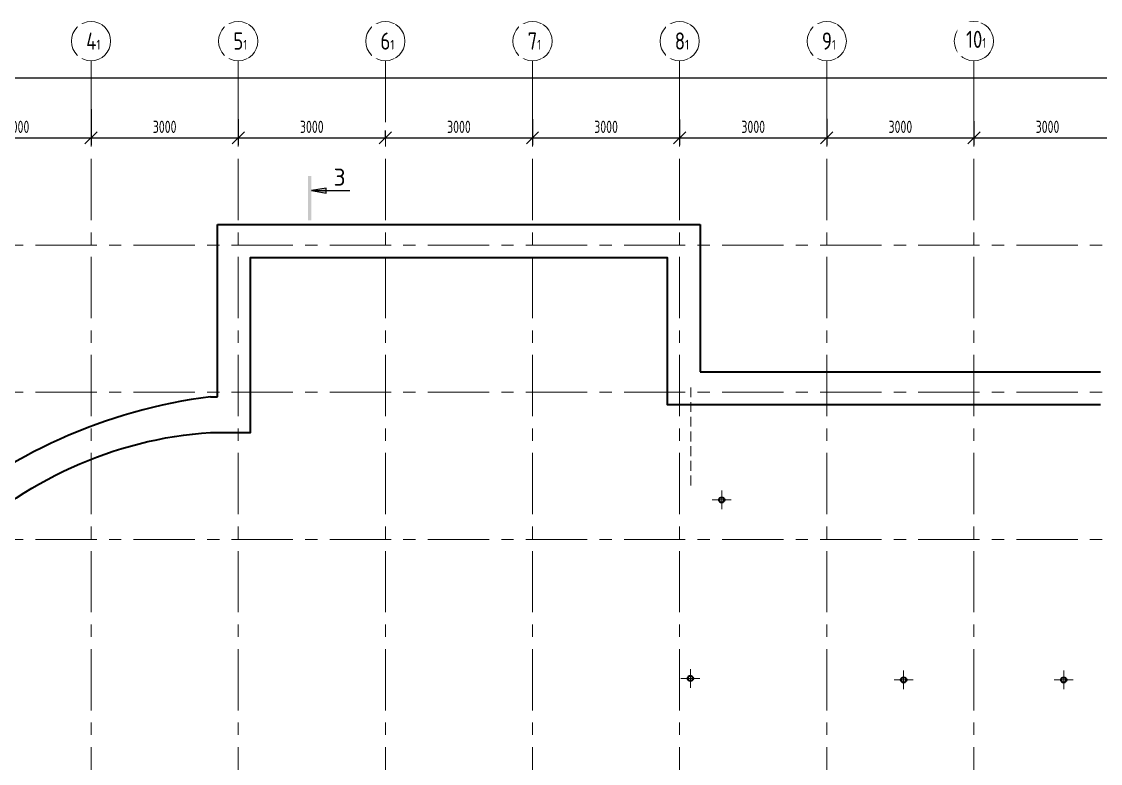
# Model space of a CAD drawing. Header units: millimetres. Extents: x -360149 to 682031, y -35655 to 209517.
# Drawn here: x 196164 to 218160, y 120031 to 135163 of the extents above; entities that cross this region are included whole.
import ezdxf
from ezdxf import colors
from ezdxf.entities.mleader import LeaderData, LeaderLine
from ezdxf.math import Vec2, Vec3

# ---------------------------------------------------------------- set-up
doc = ezdxf.new("R2010")
doc.units = ezdxf.units.MM
doc.header["$MEASUREMENT"] = 0
doc.header["$PDMODE"] = 3
doc.header["$PDSIZE"] = -4
doc.linetypes.add('CENTER', pattern=[2, 1.25, -0.25, 0.25, -0.25])
doc.linetypes.add('HIDDEN', pattern=[6, 4, -2])
doc.layers.get('0').update_dxf_attribs({"color": 250, "lineweight": 9})
doc.layers.get('Defpoints').update_dxf_attribs({"color": 6})
for name, color, linetype, lineweight in [('_ВК-К1', 14, 'Continuous', 40), ('АР_Навесной фасад', 147, 'Continuous', 5), ('АР_Оси', 195, 'Continuous', 9), ('АР_Оси размеры', 164, 'Continuous', 9), ('АР_Отметки', 250, 'Continuous', 15), ('АР_Разрезы', 175, 'Continuous', 9), ('перекр 0.3', 181, 'Continuous', 30), ('Подвал', 250, 'Continuous', 30)]:
    doc.layers.add(name, color=color, linetype=linetype, lineweight=lineweight)
doc.layers.add('Тонкая', color=7, linetype='Continuous')
doc.styles.add('ISOCPEUR', font='isocpeur.ttf', dxfattribs={"width": 0.7})
doc.styles.add('METRO-STYLE', font='isocpeur.ttf', dxfattribs={"width": 0.9, "oblique": 15})
doc.styles.add('ГОСТ 2.304', font='isocpeur.ttf', dxfattribs={"width": 0.7})
doc.dimstyles.new('СПДС', dxfattribs={"dimscale": 100, "dimtxt": 2.5, "dimasz": 2.5, "dimexe": 1.5, "dimexo": 0, "dimgap": 1, "dimtad": 1, "dimdec": 0, "dimrnd": 1, "dimtxsty": 'ГОСТ 2.304', "dimblk": 'OBLIQUE', "dimcen": 2.5, "dimdle": 1.5, "dimadec": 0, "dimazin": 2, "dimtfac": 0.75, "dimtdec": 0, "dimtmove": 1, "dimatfit": 3, "dimfxl": 1, "dimtolj": 1, "dimarcsym": 1})

# ---------------------------------------------------------------- blocks, each defined once
blk = doc.blocks.new('_Oblique')
at = {"color": 0, "linetype": 'ByBlock', "lineweight": -2}
blk.add_line((-0.5, -0.5), (0.5, 0.5), dxfattribs=at)
blk = doc.blocks.new('*D451')
at = {"layer": 'Defpoints', "color": 0, "lineweight": 30, "ltscale": 100, "transparency": 16777216}
for p in [(194581, 133761), (197581, 133379), (197581, 132791)]:
    blk.add_point(p, dxfattribs=at)
at = {"layer": 'АР_Оси размеры', "color": 0, "lineweight": -2, "ltscale": 100, "transparency": 16777216}
for p, q in [((194581, 133761), (194581, 132641)), ((197581, 133379), (197581, 132641)), ((194431, 132791), (197731, 132791))]:
    blk.add_line(p, q, dxfattribs=at)
at = {"layer": 'АР_Оси размеры', "color": 0, "lineweight": -2, "ltscale": 100, "transparency": 16777216, "xscale": 250, "yscale": 250, "zscale": 250, "rotation": 180}
blk.add_blockref('_Oblique', (194581, 132791), dxfattribs=at)
at = {"layer": 'АР_Оси размеры', "color": 0, "lineweight": -2, "ltscale": 100, "transparency": 16777216, "xscale": 250, "yscale": 250, "zscale": 250}
blk.add_blockref('_Oblique', (197581, 132791), dxfattribs=at)
at = {"layer": 'АР_Оси размеры', "color": 0, "ltscale": 100, "transparency": 16777216, "insert": (196081, 133016), "char_height": 250, "attachment_point": 5, "style": 'ГОСТ 2.304'}
blk.add_mtext('\\A1;3000', dxfattribs=at)
blk = doc.blocks.new('*D452')
at = {"layer": 'Defpoints', "color": 0, "lineweight": 30, "ltscale": 100, "transparency": 16777216}
for p in [(197581, 133379), (200581, 133173), (200581, 132791)]:
    blk.add_point(p, dxfattribs=at)
at = {"layer": 'АР_Оси размеры', "color": 0, "lineweight": -2, "ltscale": 100, "transparency": 16777216}
for p, q in [((197581, 133379), (197581, 132641)), ((200581, 133173), (200581, 132641)), ((197431, 132791), (200731, 132791))]:
    blk.add_line(p, q, dxfattribs=at)
at = {"layer": 'АР_Оси размеры', "color": 0, "lineweight": -2, "ltscale": 100, "transparency": 16777216, "xscale": 250, "yscale": 250, "zscale": 250, "rotation": 180}
blk.add_blockref('_Oblique', (197581, 132791), dxfattribs=at)
at = {"layer": 'АР_Оси размеры', "color": 0, "lineweight": -2, "ltscale": 100, "transparency": 16777216, "xscale": 250, "yscale": 250, "zscale": 250}
blk.add_blockref('_Oblique', (200581, 132791), dxfattribs=at)
at = {"layer": 'АР_Оси размеры', "color": 0, "ltscale": 100, "transparency": 16777216, "insert": (199081, 133016), "char_height": 250, "attachment_point": 5, "style": 'ГОСТ 2.304'}
blk.add_mtext('\\A1;3000', dxfattribs=at)
blk = doc.blocks.new('*D453')
at = {"layer": 'Defpoints', "color": 0, "lineweight": 30, "ltscale": 100, "transparency": 16777216}
for p in [(200581, 133173), (203581, 132791), (203581, 132791)]:
    blk.add_point(p, dxfattribs=at)
at = {"layer": 'АР_Оси размеры', "color": 0, "lineweight": -2, "ltscale": 100, "transparency": 16777216}
for p, q in [((200581, 133173), (200581, 132641)), ((203581, 132791), (203581, 132941)), ((200431, 132791), (203731, 132791))]:
    blk.add_line(p, q, dxfattribs=at)
at = {"layer": 'АР_Оси размеры', "color": 0, "lineweight": -2, "ltscale": 100, "transparency": 16777216, "xscale": 250, "yscale": 250, "zscale": 250, "rotation": 180}
blk.add_blockref('_Oblique', (200581, 132791), dxfattribs=at)
at = {"layer": 'АР_Оси размеры', "color": 0, "lineweight": -2, "ltscale": 100, "transparency": 16777216, "xscale": 250, "yscale": 250, "zscale": 250}
blk.add_blockref('_Oblique', (203581, 132791), dxfattribs=at)
at = {"layer": 'АР_Оси размеры', "color": 0, "ltscale": 100, "transparency": 16777216, "insert": (202081, 133016), "char_height": 250, "attachment_point": 5, "style": 'ГОСТ 2.304'}
blk.add_mtext('\\A1;3000', dxfattribs=at)
blk = doc.blocks.new('*D454')
at = {"layer": 'Defpoints', "color": 0, "lineweight": 30, "ltscale": 100, "transparency": 16777216}
for p in [(206581, 133173), (203581, 132791), (206581, 132791)]:
    blk.add_point(p, dxfattribs=at)
at = {"layer": 'АР_Оси размеры', "color": 0, "lineweight": -2, "ltscale": 100, "transparency": 16777216}
for p, q in [((206581, 133173), (206581, 132641)), ((203581, 132791), (203581, 132941)), ((203431, 132791), (206731, 132791))]:
    blk.add_line(p, q, dxfattribs=at)
at = {"layer": 'АР_Оси размеры', "color": 0, "lineweight": -2, "ltscale": 100, "transparency": 16777216, "xscale": 250, "yscale": 250, "zscale": 250, "rotation": 180}
blk.add_blockref('_Oblique', (203581, 132791), dxfattribs=at)
at = {"layer": 'АР_Оси размеры', "color": 0, "lineweight": -2, "ltscale": 100, "transparency": 16777216, "xscale": 250, "yscale": 250, "zscale": 250}
blk.add_blockref('_Oblique', (206581, 132791), dxfattribs=at)
at = {"layer": 'АР_Оси размеры', "color": 0, "ltscale": 100, "transparency": 16777216, "insert": (205081, 133016), "char_height": 250, "attachment_point": 5, "style": 'ГОСТ 2.304'}
blk.add_mtext('\\A1;3000', dxfattribs=at)
blk = doc.blocks.new('*D455')
at = {"layer": 'Defpoints', "color": 0, "lineweight": 30, "ltscale": 100, "transparency": 16777216}
for p in [(206581, 133173), (209581, 133167), (209581, 132791)]:
    blk.add_point(p, dxfattribs=at)
at = {"layer": 'АР_Оси размеры', "color": 0, "lineweight": -2, "ltscale": 100, "transparency": 16777216}
for p, q in [((206581, 133173), (206581, 132641)), ((209581, 133167), (209581, 132641)), ((206431, 132791), (209731, 132791))]:
    blk.add_line(p, q, dxfattribs=at)
at = {"layer": 'АР_Оси размеры', "color": 0, "lineweight": -2, "ltscale": 100, "transparency": 16777216, "xscale": 250, "yscale": 250, "zscale": 250, "rotation": 180}
blk.add_blockref('_Oblique', (206581, 132791), dxfattribs=at)
at = {"layer": 'АР_Оси размеры', "color": 0, "lineweight": -2, "ltscale": 100, "transparency": 16777216, "xscale": 250, "yscale": 250, "zscale": 250}
blk.add_blockref('_Oblique', (209581, 132791), dxfattribs=at)
at = {"layer": 'АР_Оси размеры', "color": 0, "ltscale": 100, "transparency": 16777216, "insert": (208081, 133016), "char_height": 250, "attachment_point": 5, "style": 'ГОСТ 2.304'}
blk.add_mtext('\\A1;3000', dxfattribs=at)
blk = doc.blocks.new('*D456')
at = {"layer": 'Defpoints', "color": 0, "lineweight": 30, "ltscale": 100, "transparency": 16777216}
for p in [(209581, 133167), (212581, 133179), (212581, 132791)]:
    blk.add_point(p, dxfattribs=at)
at = {"layer": 'АР_Оси размеры', "color": 0, "lineweight": -2, "ltscale": 100, "transparency": 16777216}
for p, q in [((209581, 133167), (209581, 132641)), ((212581, 133179), (212581, 132641)), ((209431, 132791), (212731, 132791))]:
    blk.add_line(p, q, dxfattribs=at)
at = {"layer": 'АР_Оси размеры', "color": 0, "lineweight": -2, "ltscale": 100, "transparency": 16777216, "xscale": 250, "yscale": 250, "zscale": 250, "rotation": 180}
blk.add_blockref('_Oblique', (209581, 132791), dxfattribs=at)
at = {"layer": 'АР_Оси размеры', "color": 0, "lineweight": -2, "ltscale": 100, "transparency": 16777216, "xscale": 250, "yscale": 250, "zscale": 250}
blk.add_blockref('_Oblique', (212581, 132791), dxfattribs=at)
at = {"layer": 'АР_Оси размеры', "color": 0, "ltscale": 100, "transparency": 16777216, "insert": (211081, 133016), "char_height": 250, "attachment_point": 5, "style": 'ГОСТ 2.304'}
blk.add_mtext('\\A1;3000', dxfattribs=at)
blk = doc.blocks.new('*D457')
at = {"layer": 'Defpoints', "color": 0, "lineweight": 30, "ltscale": 100, "transparency": 16777216}
for p in [(212581, 133179), (215581, 133132), (215581, 132791)]:
    blk.add_point(p, dxfattribs=at)
at = {"layer": 'АР_Оси размеры', "color": 0, "lineweight": -2, "ltscale": 100, "transparency": 16777216}
for p, q in [((212581, 133179), (212581, 132641)), ((215581, 133132), (215581, 132641)), ((212431, 132791), (215731, 132791))]:
    blk.add_line(p, q, dxfattribs=at)
at = {"layer": 'АР_Оси размеры', "color": 0, "lineweight": -2, "ltscale": 100, "transparency": 16777216, "xscale": 250, "yscale": 250, "zscale": 250, "rotation": 180}
blk.add_blockref('_Oblique', (212581, 132791), dxfattribs=at)
at = {"layer": 'АР_Оси размеры', "color": 0, "lineweight": -2, "ltscale": 100, "transparency": 16777216, "xscale": 250, "yscale": 250, "zscale": 250}
blk.add_blockref('_Oblique', (215581, 132791), dxfattribs=at)
at = {"layer": 'АР_Оси размеры', "color": 0, "ltscale": 100, "transparency": 16777216, "insert": (214081, 133016), "char_height": 250, "attachment_point": 5, "style": 'ГОСТ 2.304'}
blk.add_mtext('\\A1;3000', dxfattribs=at)
blk = doc.blocks.new('*D458')
at = {"layer": 'Defpoints', "color": 0, "lineweight": 30, "ltscale": 100, "transparency": 16777216}
for p in [(215581, 133132), (218581, 133132), (218581, 132791)]:
    blk.add_point(p, dxfattribs=at)
at = {"layer": 'АР_Оси размеры', "color": 0, "lineweight": -2, "ltscale": 100, "transparency": 16777216}
for p, q in [((215581, 133132), (215581, 132641)), ((218581, 133132), (218581, 132641)), ((215431, 132791), (218731, 132791))]:
    blk.add_line(p, q, dxfattribs=at)
at = {"layer": 'АР_Оси размеры', "color": 0, "lineweight": -2, "ltscale": 100, "transparency": 16777216, "xscale": 250, "yscale": 250, "zscale": 250, "rotation": 180}
blk.add_blockref('_Oblique', (215581, 132791), dxfattribs=at)
at = {"layer": 'АР_Оси размеры', "color": 0, "lineweight": -2, "ltscale": 100, "transparency": 16777216, "xscale": 250, "yscale": 250, "zscale": 250}
blk.add_blockref('_Oblique', (218581, 132791), dxfattribs=at)
at = {"layer": 'АР_Оси размеры', "color": 0, "ltscale": 100, "transparency": 16777216, "insert": (217081, 133016), "char_height": 250, "attachment_point": 5, "style": 'ГОСТ 2.304'}
blk.add_mtext('\\A1;3000', dxfattribs=at)
blk = doc.blocks.new('*D469')
at = {"layer": 'Defpoints', "color": 0, "lineweight": 30, "ltscale": 100, "transparency": 16777216}
for p in [(188581, 134013), (252091, 134013), (252091, 134013)]:
    blk.add_point(p, dxfattribs=at)
at = {"layer": 'АР_Оси размеры', "color": 0, "lineweight": -2, "ltscale": 100, "transparency": 16777216}
for p, q in [((188431, 134013), (252241, 134013)), ((188581, 134013), (188581, 134163)), ((252091, 134013), (252091, 134163))]:
    blk.add_line(p, q, dxfattribs=at)
at = {"layer": 'АР_Оси размеры', "color": 0, "lineweight": -2, "ltscale": 100, "transparency": 16777216, "xscale": 250, "yscale": 250, "zscale": 250, "rotation": 180}
blk.add_blockref('_Oblique', (188581, 134013), dxfattribs=at)
at = {"layer": 'АР_Оси размеры', "color": 0, "lineweight": -2, "ltscale": 100, "transparency": 16777216, "xscale": 250, "yscale": 250, "zscale": 250}
blk.add_blockref('_Oblique', (252091, 134013), dxfattribs=at)
at = {"layer": 'АР_Оси размеры', "color": 0, "ltscale": 100, "transparency": 16777216, "insert": (220336, 134238), "char_height": 250, "attachment_point": 5, "style": 'ГОСТ 2.304'}
blk.add_mtext('\\A1;63510', dxfattribs=at)
blk = doc.blocks.new('A$C60573c2e')
at = {"layer": 'АР_Разрезы', "ltscale": 100}
h = blk.add_hatch(color=5, dxfattribs=at)
h.dxf.hatch_style = 1
h.paths.add_polyline_path([(13494, 509), (13424, 509), (13424, 1414), (13494, 1414)])
h.paths.add_polyline_path([(13795, 1063), (13494, 1114), (13795, 1114)])
h.paths.add_polyline_path([(13795, 1114), (13494, 1114), (13795, 1164)])
at = {"layer": 'АР_Разрезы', "color": 5, "lineweight": 25, "ltscale": 100}
for p, q in [((13795, 1164), (13494, 1114)), ((13494, 1114), (13795, 1063)), ((13795, 1063), (13795, 1164))]:
    blk.add_line(p, q, dxfattribs=at)
at = {"layer": 'АР_Разрезы', "color": 5, "lineweight": 25, "ltscale": 100, "elevation": 0}
blk.add_lwpolyline([(13494, 1114), (14278, 1114)], dxfattribs=at)
at = {"layer": 'АР_Разрезы', "color": 5, "lineweight": 25, "ltscale": 100, "insert": (13944, 1214), "char_height": 350, "width": 583.33, "attachment_point": 7, "style": 'METRO-STYLE'}
blk.add_mtext('{\\Q0;\\W1;3}', dxfattribs=at)
blk = doc.blocks.new('A$Ca661e725')
at = {"layer": '_ВК-К1', "color": 18, "lineweight": 9, "ltscale": 100, "true_color": 0x000000}
for p, q in [((-147, 0), (147, 0)), ((0, 155), (0, -155))]:
    blk.add_line(p, q, dxfattribs=at)
blk = doc.blocks.new('A$C6552fe61')
at = {"layer": '_ВК-К1', "color": 18, "lineweight": 9, "ltscale": 100, "true_color": 0x000000}
for p, q in [((-195, 0), (195, 0)), ((0, 192), (0, -192))]:
    blk.add_line(p, q, dxfattribs=at)
blk = doc.blocks.new('_DotSmall')
at = {"color": 0, "linetype": 'ByBlock', "const_width": 0.5}
blk.add_lwpolyline([(-0.0625, 0, 1), (0.0625, 0, 1)], format="xyb", close=True, dxfattribs=at)

msp = doc.modelspace()

# ---------------------------------------------------------------- linework, layer by layer
at = {"layer": '_ВК-К1', "color": 18, "lineweight": 9, "ltscale": 100, "true_color": 0x000000}
for p, q in [((210337.64, 125406.5), (210541.56, 125406.5)), ((210439.6, 125518.99), (210439.6, 125294.01)), ((209800.55, 121918.39), (209800.55, 121609.18)), ((209653.47, 121763.78), (209947.63, 121763.78)), ((214046.06, 121734.4), (214249.97, 121734.4)), ((214148.02, 121846.88), (214148.02, 121621.91)), ((217310.1, 121734.4), (217514.01, 121734.4)), ((217412.05, 121846.88), (217412.05, 121621.91))]:
    msp.add_line(p, q, dxfattribs=at)
at = {"layer": '_ВК-К1', "color": 18, "lineweight": 40, "ltscale": 100, "true_color": 0x000000}
for centre in [(210439.6, 125406.5), (209800.55, 121763.78), (214148.02, 121734.4), (217412.05, 121734.4)]:
    msp.add_circle(centre, 55, dxfattribs=at)
at = {"layer": 'АР_Навесной фасад', "color": 18, "lineweight": 40, "ltscale": 100, "true_color": 0x000000}
for p, q in [((200159.3, 131020.68), (209999.3, 131020.68)), ((200159.3, 127510.91), (200159.3, 131020.68)), ((209999.3, 131020.68), (209999.3, 128020.68)), ((209999.3, 128020.68), (218159.3, 128020.68)), ((200019.3, 127510.91), (200159.3, 127510.91))]:
    msp.add_line(p, q, dxfattribs=at)
msp.add_lwpolyline([(194899.18, 82685.68), (194899.18, 106850.68), (188829.3, 106850.68), (188829.3, 118350.68), (192396.54, 118350.68), (192396.34, 119165.7, -0.18105595), (194779.3, 124400.68, -0.18118062), (200018.65, 126784), (200829.3, 126784), (200829.3, 130350.68), (209329.3, 130350.68), (209329.3, 127350.68), (218159.3, 127350.68)], format="xyb", dxfattribs=at)
msp.add_arc((201360.19, 116869.05), 10726, 97.181542, 131.392875, dxfattribs=at)
at = {"layer": 'АР_Оси', "linetype": 'CENTER', "ltscale": 1000}
for p, q in [((197580.55, 134363.15), (197580.55, 78630.8)), ((200580.55, 134363.15), (200580.55, 78630.8)), ((203580.55, 134363.15), (203580.55, 78630.8)), ((206580.55, 134363.15), (206580.55, 78630.8)), ((209580.55, 134363.15), (209580.55, 78630.8)), ((212580.55, 134363.15), (212580.55, 78630.8)), ((215580.55, 134363.15), (215580.55, 78630.8)), ((182446.86, 130600.68), (265625.26, 130600.68)), ((182446.86, 127600.68), (265625.26, 127600.68)), ((182446.86, 124600.68), (265625.26, 124600.68))]:
    msp.add_line(p, q, dxfattribs=at)
at = {"layer": 'АР_Оси', "ltscale": 0.5}
for centre in [(197580.55, 134763.15), (200580.55, 134763.15), (203580.55, 134763.15), (206580.55, 134763.15), (209580.55, 134763.15), (212580.55, 134763.15), (215580.55, 134763.15)]:
    msp.add_circle(centre, 400, dxfattribs=at)
at = {"layer": 'перекр 0.3', "color": 7, "linetype": 'HIDDEN', "lineweight": 5, "ltscale": 50}
msp.add_line((209806.8, 127700.68), (209806.8, 125635.68), dxfattribs=at)
msp.add_line((209806.8, 127700.68), (209806.8, 125635.68), dxfattribs=at)

# ---------------------------------------------------------------- block references
at = {"layer": 'Подвал', "lineweight": 13, "ltscale": 500}
for name, p in [('A$C6552fe61', (210439.6, 125406.5)), ('A$Ca661e725', (210439.6, 125406.5)), ('A$C6552fe61', (209800.55, 121763.78)), ('A$C6552fe61', (214148.02, 121734.4)), ('A$C6552fe61', (217412.05, 121734.33))]:
    msp.add_blockref(name, p, dxfattribs=at)
at = {"layer": 'Тонкая', "color": 31, "ltscale": 100, "true_color": 0xfecc66}
msp.add_blockref('A$C60573c2e', (188580.55, 130600.68), dxfattribs=at)

# ---------------------------------------------------------------- dimensions: what is measured, and where the dimension line sits
at = {"layer": 'АР_Оси размеры', "ltscale": 100}
for base, p1, p2, picture, middle in [((197580.55, 132790.78), (194580.55, 133760.56), (197580.55, 133378.53), '*D451', (196080.55, 133015.78)), ((200580.55, 132790.78), (197580.55, 133378.53), (200580.55, 133172.82), '*D452', (199080.55, 133015.78)), ((203580.55, 132790.78), (200580.55, 133172.82), (203580.55, 132790.78), '*D453', (202080.55, 133015.78)), ((206580.55, 132790.78), (203580.55, 132790.78), (206580.55, 133172.82), '*D454', (205080.55, 133015.78)), ((209580.55, 132790.78), (206580.55, 133172.82), (209580.55, 133167.07), '*D455', (208080.55, 133015.78)), ((212580.55, 132790.78), (209580.55, 133167.07), (212580.55, 133178.64), '*D456', (211080.55, 133015.78)), ((215580.55, 132790.78), (212580.55, 133178.64), (215580.55, 133132.36), '*D457', (214080.55, 133015.78)), ((218580.55, 132790.78), (215580.55, 133132.36), (218580.55, 133132.5), '*D458', (217080.55, 133015.78))]:
    dim = msp.add_linear_dim(base=base, p1=p1, p2=p2, dimstyle='СПДС', dxfattribs=at)
    dim.commit()
    dim.dimension.update_dxf_attribs({"geometry": picture, "text_midpoint": middle})

# ---------------------------------------------------------------- leaders
at = {"layer": 'АР_Отметки'}
ml = msp.add_multileader_mtext('Standard', dxfattribs=at)
ml.set_content('Л.4', color=256, style='ISOCPEUR')
ml.set_leader_properties(color=256, linetype='Continuous', lineweight=-1)
ml.set_arrow_properties(name='DOTSMALL')
ml.build(insert=Vec2(0, 0))
ml.multileader.update_dxf_attribs({"has_text_frame": 1, "text_left_attachment_type": 4, "text_right_attachment_type": 4, "dogleg_length": 100, "arrow_head_size": 180})
ctx = ml.context
ctx.base_point, ctx.char_height, ctx.arrow_head_size, ctx.landing_gap_size, ctx.plane_origin = Vec3(492034.94, 129862.56), 250, 180, 50, Vec3(520155.38, 117704.9)
ctx.left_attachment, ctx.right_attachment = 4, 4
notes = []
notes.append((ctx, [(0, (0, 0, 0), (0, 0), (1, 0), 1, [])]))
ctx.mtext.insert, ctx.mtext.width, ctx.mtext.line_spacing_style, ctx.mtext.flow_direction = Vec3(492084.94, 130195.89), 852.697, 2, 5
ml = msp.add_multileader_mtext('Standard', dxfattribs=at)
ml.set_content('Л.4', color=256, style='ISOCPEUR')
ml.set_leader_properties(color=256, linetype='Continuous', lineweight=-1)
ml.set_arrow_properties(name='DOTSMALL')
ml.build(insert=Vec2(0, 0))
ml.multileader.update_dxf_attribs({"has_text_frame": 1, "text_left_attachment_type": 4, "text_right_attachment_type": 4, "dogleg_length": 100, "arrow_head_size": 180})
ctx = ml.context
ctx.base_point, ctx.char_height, ctx.arrow_head_size, ctx.landing_gap_size, ctx.plane_origin = Vec3(219490.04, 129862.56), 250, 180, 50, Vec3(247610.49, 117704.9)
ctx.left_attachment, ctx.right_attachment = 4, 4
notes.append((ctx, [(0, (0, 0, 0), (0, 0), (1, 0), 1, [])]))
ctx.mtext.insert, ctx.mtext.width, ctx.mtext.line_spacing_style, ctx.mtext.flow_direction = Vec3(219540.04, 130195.89), 852.697, 2, 5
ml = msp.add_multileader_mtext('Standard', dxfattribs=at)
ml.set_content('+13,200', color=256, style='ISOCPEUR')
ml.set_leader_properties(color=256, linetype='Continuous', lineweight=-1)
ml.set_arrow_properties(name='DOTSMALL')
ml.build(insert=Vec2(0, 0))
ml.multileader.update_dxf_attribs({"has_text_frame": 1, "text_left_attachment_type": 4, "text_right_attachment_type": 4, "dogleg_length": 100, "arrow_head_size": 180})
ctx = ml.context
ctx.base_point, ctx.char_height, ctx.arrow_head_size, ctx.landing_gap_size, ctx.plane_origin = Vec3(224688.95, 129360.2), 250, 180, 50, Vec3(225232.23, 130163.16)
ctx.left_attachment, ctx.right_attachment = 4, 4
notes.append((ctx, [(0, (0, 0, 0), (0, 0), (1, 0), 1, [])]))
ctx.mtext.insert, ctx.mtext.width, ctx.mtext.line_spacing_style, ctx.mtext.flow_direction = Vec3(224738.95, 129693.54), 852.697, 2, 5
for ctx, leaders in notes:
    for number, flags, end, landing, length, lines in leaders:
        leader = LeaderData()
        leader.index, (leader.has_last_leader_line, leader.has_dogleg_vector, leader.attachment_direction) = number, flags
        leader.last_leader_point, leader.dogleg_vector, leader.dogleg_length = Vec3(end), Vec3(landing), length
        for number, points, colour, breaks in lines:
            line = LeaderLine()
            line.index, line.vertices, line.color, line.breaks = number, Vec3.list(points), colors.encode_raw_color(colour), breaks
            leader.lines.append(line)
        ctx.leaders.append(leader)

# ---------------------------------------------------------------- next in the draw order: texts
at = {"layer": 'АР_Оси', "char_height": 350, "width": 123.8671, "attachment_point": 1, "line_spacing_factor": 1.149209, "style": 'ГОСТ 2.304', "bg_fill": 2}
for s, insert in [('{\\W0.8;4\\H0.57143x;1}', (197480.73, 134940.93)), ('{\\W0.8;5\\H0.57143x;1}', (200480.73, 134940.93)), ('{\\W0.8;6\\H0.57143x;1}', (203480.73, 134940.93)), ('{\\W0.8;7\\H0.57143x;1}', (206480.73, 134940.93)), ('{\\W0.8;8\\H0.57143x;1}', (209480.73, 134940.93)), ('{\\W0.8;9\\H0.57143x;1}', (212480.73, 134940.93)), ('{\\W0.8;10\\H0.57143x;1}', (215420.34, 134976.08))]:
    msp.add_mtext(s, dxfattribs=dict(at, insert=insert))

# ---------------------------------------------------------------- next in the draw order: dimensions: what is measured, and where the dimension line sits
at = {"layer": 'АР_Оси размеры', "ltscale": 100}
dim = msp.add_linear_dim(base=(252090.55, 134013.15), p1=(188580.55, 134013.15), p2=(252090.55, 134013.15), dimstyle='СПДС', dxfattribs=at)
dim.commit()
dim.dimension.update_dxf_attribs({"geometry": '*D469', "text_midpoint": (220335.55, 134238.15)})

doc.saveas('drawing.dxf')
